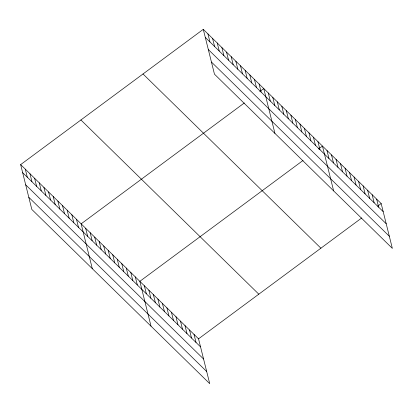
<?xml version="1.0" encoding="UTF-8"?>
<svg xmlns="http://www.w3.org/2000/svg" width="413" height="413" viewBox="0 0 413 413"><rect width="100%" height="100%" fill="white"/><g stroke="black" fill="none" stroke-linecap="round" stroke-linejoin="round"><path stroke-width="0.62" d="M20.65 164.611L198.539 338.83L209.721 383.667L31.827 209.448L20.65 164.611L203.279 29.333L381.173 203.552L392.35 248.389L214.461 74.17L203.279 29.333M244.336 102.956L81.134 223.846L92.311 268.682M259.777 91.521L263.762 88.568L274.939 133.404M303.044 160.451L139.837 281.336L151.019 326.172M318.48 149.01L322.465 146.057L333.647 190.894M198.539 338.83L361.747 217.94M377.683 206.133L381.173 203.552M205.287 37.392L383.181 211.611M208.317 49.529L386.207 223.748M211.43 62.033L389.325 236.251M143.012 73.979L320.901 248.192M80.917 119.971L258.812 294.185M22.658 172.67L200.553 346.889M25.683 184.807L203.578 359.026M28.802 197.311L206.696 371.53M376.656 199.128L378.664 207.187M372.139 194.704L374.147 202.762M367.622 190.285L369.635 198.343M363.11 185.86L365.118 193.919M358.592 181.436L360.601 189.495M354.075 177.017L356.083 185.076M349.563 172.593L351.571 180.651M345.046 168.174L347.054 176.232M340.529 163.749L342.537 171.808M336.012 159.325L338.025 167.384M331.5 154.906L333.508 162.965M326.982 150.482L328.991 158.54M317.953 141.638L319.961 149.697M313.436 137.214L315.444 145.273M308.919 132.79L310.927 140.848M304.402 128.371L306.415 136.429M299.89 123.946L301.898 132.005M295.372 119.527L297.381 127.581M290.855 115.103L292.863 123.162M286.343 110.679L288.351 118.737M281.826 106.26L283.834 114.318M277.309 101.835L279.317 109.894M272.792 97.411L274.805 105.47M268.28 92.992L270.288 101.051M259.111 84.009L261.119 92.068M254.46 79.456L256.468 87.515M249.803 74.898L251.816 82.956M245.152 70.344L247.16 78.403M240.5 65.786L242.508 73.844M235.849 61.227L237.857 69.286M231.192 56.674L233.206 64.733M226.541 52.115L228.549 60.174M221.889 47.562L223.898 55.621M217.238 43.004L219.246 51.062M212.587 38.445L214.595 46.504M207.93 33.892L209.943 41.95M194.027 334.406L196.036 342.465M189.51 329.982L191.518 338.04M184.993 325.563L187.001 333.621M180.481 321.138L182.489 329.197M175.964 316.719L177.972 324.773M171.447 312.295L173.455 320.354M166.929 307.871L168.943 315.93M162.417 303.452L164.426 311.51M157.9 299.027L159.908 307.086M153.383 294.603L155.391 302.662M148.871 290.184L150.879 298.243M144.354 285.76L146.362 293.819M135.319 276.916L137.333 284.975M130.807 272.492L132.816 280.551M126.29 268.068L128.298 276.127M121.773 263.649L123.781 271.708M117.261 259.225L119.269 267.283M112.744 254.806L114.752 262.859M108.227 250.381L110.235 258.44M103.709 245.957L105.723 254.016M99.197 241.538L101.206 249.597M94.68 237.114L96.688 245.172M90.163 232.689L92.171 240.748M85.651 228.27L87.659 236.329M76.482 219.288L78.491 227.346M71.826 214.734L73.839 222.793M67.174 210.176L69.183 218.234M62.523 205.622L64.531 213.681M57.872 201.064L59.88 209.123M53.22 196.505L55.228 204.564M48.564 191.952L50.577 200.011M43.912 187.394L45.92 195.452M39.261 182.84L41.269 190.899M34.609 178.282L36.618 186.34M29.953 173.723L31.966 181.782M25.301 169.17L27.31 177.229"/></g></svg>
